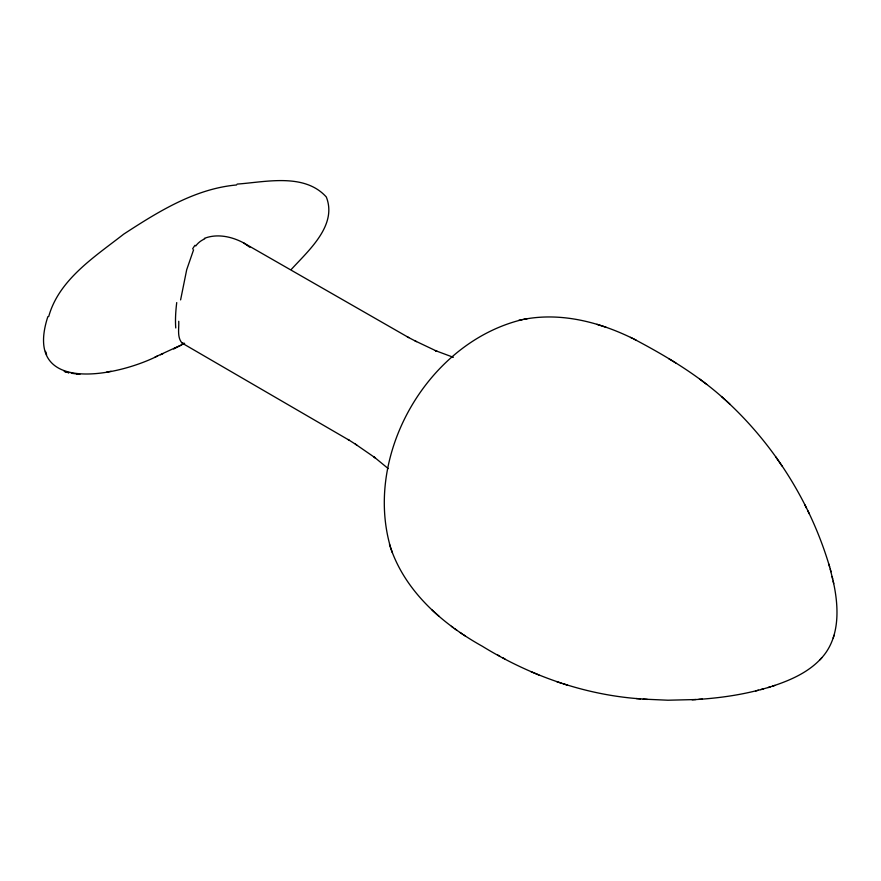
<?xml version="1.0" encoding="UTF-8"?>
<svg xmlns="http://www.w3.org/2000/svg" width="881" height="881" viewBox="0 0 881 881"><rect width="100%" height="100%" fill="white"/><g stroke="black" fill="none" stroke-linecap="round" stroke-linejoin="round"><path stroke-width="1.32" d="M178.733 321.29C179.129 328.371 176.861 337.445 182.169 343.138L349.46 440.379M48.697 316.587C58.895 279.508 95.016 256.591 123.747 234.115C158.007 211.825 194.987 188.644 236.604 184.966M180.605 299.903L186.706 269.696L193.589 249.797M47.86 316.631C22.278 395.404 116.766 376.627 157.567 356.001M821.048 658.57C840.397 637.954 838.943 606.822 833.173 581.13M833.679 636.478L834.065 635.256M833.206 637.987L833.547 636.919M772.549 686.145C790.092 680.363 807.91 672.655 820.729 658.911M819.87 659.858L821.797 657.733M291.303 269.421C308.493 250.556 337.544 225.371 326.311 196.992C304.352 172.643 265.765 182.026 237.132 184.096M155.045 357.069L184.261 343.612M175.748 347.808L173.623 348.843L181.001 345.264M204.348 238.388C217.144 233.344 231.945 236.582 243.707 242.947L408.784 337.621M160.485 354.757L162.875 353.744M698.721 699.382C723.015 697.741 747.275 693.997 770.567 686.773M768.034 687.576L774.939 685.385M184.636 343.337L182.169 343.138M522.554 319.572C427.88 342.368 363.115 454.53 390.712 547.916M755.656 690.924L758.431 690.208M760.688 689.614L763.331 688.931M523.589 319.374C560.801 312.116 599.223 321.994 632.679 338.436M518.766 320.321L527.477 318.603M106.612 372.134L111.061 371.264M643.163 699.107L667.996 700.219L695.924 699.536M692.125 699.789L702.388 699.14M389.468 544.26C403.553 590.017 441.645 623.594 482.314 646.247C530.109 675.661 584.422 694.922 640.586 698.875M636.247 698.545L647.414 699.426M76.702 374.051L79.885 374.359L71.317 373.258M453.363 357.312L435.313 350.583L436.932 351.266L414.984 340.848M596.955 324.329L606.007 327.236M556.825 681.729L561.362 683.193M563.047 683.733L567.529 685.187M531.023 671.685L538.974 675.022M633.979 339.086C666.245 356.122 697.95 375.031 725.03 399.71M630.51 337.357L636.159 340.154M407.297 336.839L416.493 341.63M497.6 654.946L499.725 656.114M502.798 657.777L504.923 658.944M243.707 242.947L249.841 247.242M675.804 362.961L668.679 358.622M348.039 439.476L356.794 445.037M355.362 444.123L375.35 457.922L373.962 456.865L388.224 468.593M460.102 632.514L462.118 633.857M463.329 634.661L465.344 636.005M451.424 626.314L453.374 627.735M454.816 628.792L456.776 630.212M699.888 379.193L706.749 384.413M726.329 400.899C774.828 445.511 810.972 503.69 829.638 566.879M721.495 396.527L729.831 404.06M432.031 609.982L439.079 616.359M782.119 466.126L775.765 456.887M804.782 504.67L806.467 508.073M807.723 510.584L809.353 513.876M391.065 548.918L392.342 552.662M45.482 351.321L45.966 352.785M46.109 353.215L46.594 354.691M830.254 569.126L833.712 583.585M828.867 564.115L830.981 571.758M832.16 576.504L832.732 579.103M195.725 245.997A33.038 25.791 32 0 1 204.7 238.883M192.598 248.96A51.616 39.733 58.1 0 1 195.02 245.27M175.76 327.963A51.516 13.127 -79.1 0 1 176.729 302.579M66.405 372.013L64.214 371.353L68.96 372.795L66.405 372.013"/></g></svg>
